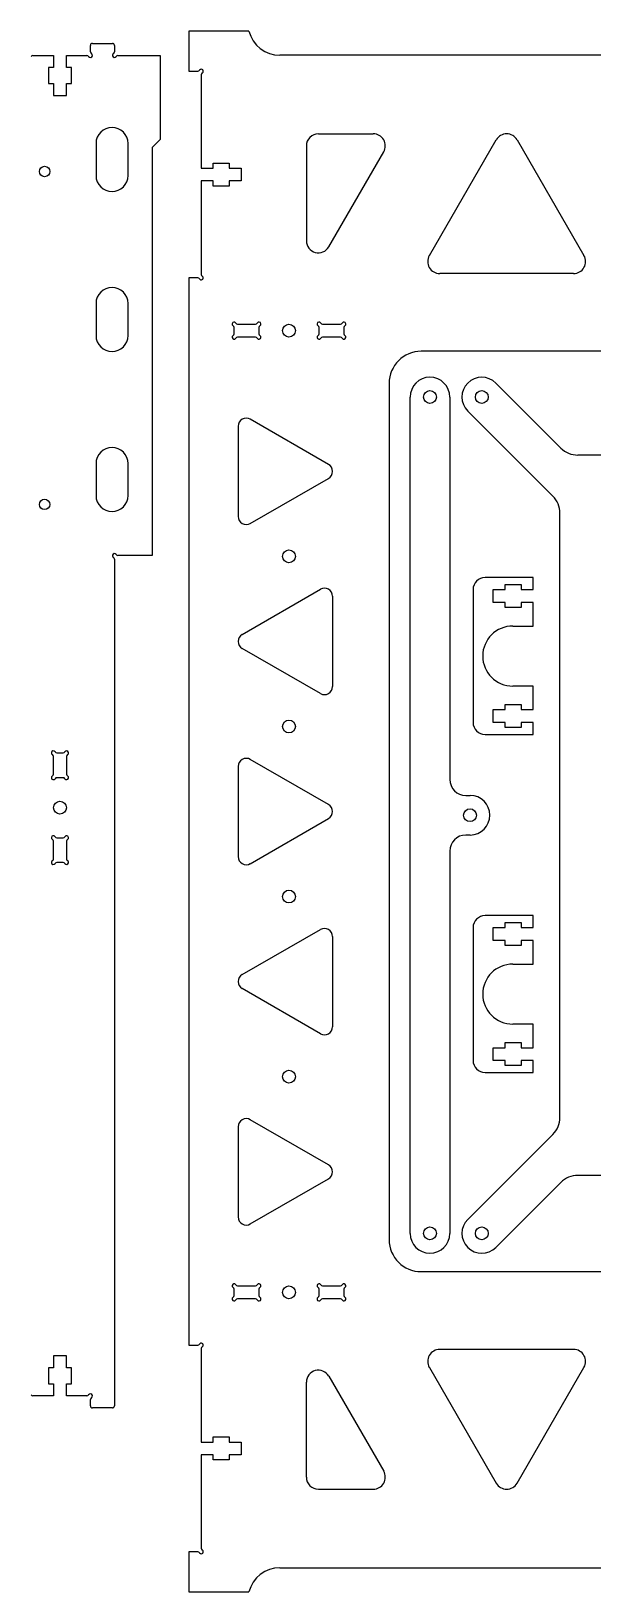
# Model space of a CAD drawing. Extents: x 223 to 1017, y 363 to 753.
# Drawn here: x 607.3 to 747.5, y 362.9 to 752.9 of the extents above; entities that cross this region are included whole.
import ezdxf

# ---------------------------------------------------------------- set-up
doc = ezdxf.new("R2010")
doc.units = 0
doc.header["$MEASUREMENT"] = 0
doc.layers.add('PRINCIPAL', color=7, linetype='Continuous')

# ---------------------------------------------------------------- blocks, each defined once
blk = doc.blocks.new('Varilla Mesa')
at = {"layer": 'PRINCIPAL', "linetype": 'Continuous'}
for p, q in [((-14.95, -104.5), (-14.95, 104.5)), ((-5.05, 104.5), (-5.05, 8.95)), ((-1.05, 4.95), (0, 4.95)), ((0, -4.95), (-1.05, -4.95)), ((-5.05, -8.95), (-5.05, -104.5))]:
    blk.add_line(p, q, dxfattribs=at)
for centre in [(-10, 104.5), (0, 0), (-10, -104.5)]:
    blk.add_circle(centre, 1.6, dxfattribs=at)
for centre, radius, start, end in [((-10, 104.5), 4.95, 0.0001, 179.9999), ((-1.05, 8.95), 4, 180, 270), ((0, 0), 4.95, 270.0001, 89.9999), ((-1.05, -8.95), 4, 90, 180), ((-10, -104.5), 4.95, 180.0001, 359.9999)]:
    blk.add_arc(centre, radius, start, end, dxfattribs=at)

msp = doc.modelspace()

# ---------------------------------------------------------------- linework, layer by layer
at = {"layer": 'PRINCIPAL', "linetype": 'Continuous'}
for p, q in [((661.66, 752.93), (646.66, 752.93)), ((646.66, 752.93), (646.66, 742.93)), ((622.08, 747.74), (622.08, 749.38)), ((622.58, 749.88), (627.58, 749.88)), ((628.08, 749.38), (628.08, 747.74)), ((607.75, 746.88), (612.88, 746.88)), ((612.88, 746.88), (612.88, 743.88)), ((616.08, 743.88), (616.08, 746.88)), ((616.08, 746.88), (621.21, 746.88)), ((628.95, 746.88), (639.48, 746.88)), ((639.48, 746.88), (639.48, 725.88)), ((952.56, 746.93), (669.4, 746.93)), ((612.88, 743.88), (611.6, 743.88)), ((611.6, 743.88), (611.6, 739.88)), ((617.35, 743.88), (616.08, 743.88)), ((617.35, 739.88), (617.35, 743.88)), ((646.66, 742.93), (648.89, 742.93)), ((649.76, 742.06), (649.76, 718.7)), ((611.6, 739.88), (612.88, 739.88)), ((612.88, 739.88), (612.88, 736.88)), ((616.08, 736.88), (616.08, 739.88)), ((616.08, 739.88), (617.35, 739.88)), ((612.88, 736.88), (616.08, 736.88)), ((639.48, 725.88), (637.48, 723.88)), ((706.7, 696.86), (723.4, 725.78)), ((728.59, 725.78), (745.29, 696.86)), ((623.48, 724.88), (623.48, 716.88)), ((631.48, 716.88), (631.48, 724.88)), ((637.48, 723.88), (637.48, 621.88)), ((681.59, 699.05), (695.3, 722.78)), ((649.76, 718.7), (652.76, 718.7)), ((652.76, 718.7), (652.76, 719.98)), ((652.76, 719.98), (656.76, 719.98)), ((656.76, 719.98), (656.76, 718.7)), ((656.76, 718.7), (659.76, 718.7)), ((659.76, 718.7), (659.76, 715.5)), ((652.76, 715.5), (649.76, 715.5)), ((649.76, 715.5), (649.76, 692.14)), ((652.76, 714.23), (652.76, 715.5)), ((656.76, 714.23), (652.76, 714.23)), ((659.76, 715.5), (656.76, 715.5)), ((656.76, 715.5), (656.76, 714.23)), ((648.89, 691.28), (646.66, 691.28)), ((646.66, 691.28), (646.66, 424.58)), ((742.7, 692.36), (709.29, 692.36)), ((623.48, 684.88), (623.48, 676.88)), ((631.48, 676.88), (631.48, 684.88)), ((657.96, 677.32), (657.96, 678.89)), ((658.82, 679.75), (663.29, 679.75)), ((664.16, 678.89), (664.16, 677.32)), ((679.16, 677.32), (679.16, 678.89)), ((680.02, 679.75), (684.49, 679.75)), ((685.36, 678.89), (685.36, 677.32)), ((663.29, 676.45), (658.82, 676.45)), ((684.49, 676.45), (680.02, 676.45)), ((975.55, 672.93), (704.66, 672.93)), ((696.66, 664.93), (696.66, 450.93)), ((723.29, 665), (739.53, 648.75)), ((681.53, 644.68), (662, 655.95)), ((737.53, 636.75), (716.29, 658)), ((658.96, 654.2), (658.96, 631.65)), ((623.48, 644.88), (623.48, 636.88)), ((631.48, 636.88), (631.48, 644.88)), ((758.8, 647), (743.77, 647)), ((662, 629.9), (681.53, 641.17)), ((739.29, 481.48), (739.29, 632.51)), ((628.08, 621.01), (628.08, 409.38)), ((637.48, 621.88), (628.95, 621.88)), ((732.62, 616.38), (720.61, 616.38)), ((732.62, 613.38), (732.62, 616.38)), ((659.98, 602.18), (679.5, 613.45)), ((717.61, 613.38), (717.61, 580.18)), ((722.62, 610.18), (722.62, 613.38)), ((722.62, 613.38), (725.62, 613.38)), ((725.62, 613.38), (725.62, 614.65)), ((725.62, 614.65), (729.62, 614.65)), ((729.62, 614.65), (729.62, 613.38)), ((729.62, 613.38), (732.62, 613.38)), ((682.54, 611.7), (682.54, 589.15)), ((725.62, 610.18), (722.62, 610.18)), ((725.62, 608.9), (725.62, 610.18)), ((729.62, 608.9), (725.62, 608.9)), ((732.62, 610.18), (729.62, 610.18)), ((729.62, 610.18), (729.62, 608.9)), ((732.62, 604.28), (732.62, 610.18)), ((727.52, 604.28), (732.62, 604.28)), ((679.5, 587.4), (659.98, 598.67)), ((732.62, 589.28), (727.52, 589.28)), ((732.62, 583.38), (732.62, 589.28)), ((722.62, 580.18), (722.62, 583.38)), ((722.62, 583.38), (725.62, 583.38)), ((725.62, 583.38), (725.62, 584.65)), ((725.62, 584.65), (729.62, 584.65)), ((729.62, 584.65), (729.62, 583.38)), ((729.62, 583.38), (732.62, 583.38)), ((725.62, 580.18), (722.62, 580.18)), ((725.62, 578.9), (725.62, 580.18)), ((729.62, 578.9), (725.62, 578.9)), ((732.62, 580.18), (729.62, 580.18)), ((729.62, 580.18), (729.62, 578.9)), ((732.62, 577.18), (732.62, 580.18)), ((720.61, 577.18), (732.62, 577.18)), ((612.83, 567.24), (612.83, 571.71)), ((613.7, 572.58), (615.26, 572.58)), ((616.13, 571.71), (616.13, 567.24)), ((681.53, 559.67), (662, 570.95)), ((615.26, 566.38), (613.7, 566.38)), ((658.96, 569.19), (658.96, 546.65)), ((662, 544.89), (681.53, 556.17)), ((612.83, 546.04), (612.83, 550.51)), ((613.7, 551.38), (615.26, 551.38)), ((616.13, 550.51), (616.13, 546.04)), ((615.26, 545.18), (613.7, 545.18)), ((732.62, 531.9), (720.61, 531.9)), ((732.62, 528.9), (732.62, 531.9)), ((659.98, 517.17), (679.5, 528.45)), ((682.54, 526.69), (682.54, 504.15)), ((717.61, 528.9), (717.61, 495.7)), ((722.62, 525.7), (722.62, 528.9)), ((722.62, 528.9), (725.62, 528.9)), ((725.62, 528.9), (725.62, 530.17)), ((725.62, 530.17), (729.62, 530.17)), ((729.62, 530.17), (729.62, 528.9)), ((729.62, 528.9), (732.62, 528.9)), ((725.62, 525.7), (722.62, 525.7)), ((725.62, 524.42), (725.62, 525.7)), ((729.62, 524.42), (725.62, 524.42)), ((732.62, 525.7), (729.62, 525.7)), ((729.62, 525.7), (729.62, 524.42)), ((732.62, 519.8), (732.62, 525.7)), ((727.52, 519.8), (732.62, 519.8)), ((679.5, 502.39), (659.98, 513.67)), ((732.62, 504.8), (727.52, 504.8)), ((732.62, 498.9), (732.62, 504.8)), ((725.62, 498.9), (725.62, 500.17)), ((725.62, 500.17), (729.62, 500.17)), ((729.62, 500.17), (729.62, 498.9)), ((722.62, 495.7), (722.62, 498.9)), ((722.62, 498.9), (725.62, 498.9)), ((725.62, 495.7), (722.62, 495.7)), ((725.62, 494.42), (725.62, 495.7)), ((729.62, 498.9), (732.62, 498.9)), ((732.62, 495.7), (729.62, 495.7)), ((729.62, 495.7), (729.62, 494.42)), ((732.62, 492.7), (732.62, 495.7)), ((720.61, 492.7), (732.62, 492.7)), ((729.62, 494.42), (725.62, 494.42)), ((681.53, 469.63), (662, 480.9)), ((658.96, 479.15), (658.96, 456.6)), ((716.29, 456), (737.53, 477.24)), ((662, 454.85), (681.53, 466.12)), ((739.53, 465.24), (723.29, 449)), ((758.8, 467), (743.77, 467)), ((704.66, 442.93), (975.55, 442.93)), ((657.96, 436.97), (657.96, 438.54)), ((658.82, 439.4), (663.29, 439.4)), ((664.16, 438.54), (664.16, 436.97)), ((679.16, 436.97), (679.16, 438.54)), ((680.02, 439.4), (684.49, 439.4)), ((685.36, 438.54), (685.36, 436.97)), ((663.29, 436.1), (658.82, 436.1)), ((684.49, 436.1), (680.02, 436.1)), ((616.08, 421.88), (612.88, 421.88)), ((612.88, 421.88), (612.88, 418.88)), ((616.08, 418.88), (616.08, 421.88)), ((646.66, 424.58), (648.89, 424.58)), ((649.76, 423.71), (649.76, 400.35)), ((742.7, 423.5), (709.29, 423.5)), ((612.88, 418.88), (611.6, 418.88)), ((611.6, 418.88), (611.6, 414.88)), ((617.35, 418.88), (616.08, 418.88)), ((617.35, 414.88), (617.35, 418.88)), ((706.7, 419), (723.4, 390.07)), ((728.59, 390.07), (745.29, 419)), ((611.6, 414.88), (612.88, 414.88)), ((612.88, 414.88), (612.88, 411.88)), ((616.08, 411.88), (616.08, 414.88)), ((616.08, 414.88), (617.35, 414.88)), ((681.59, 416.8), (695.3, 393.07)), ((612.88, 411.88), (607.75, 411.88)), ((621.21, 411.88), (616.08, 411.88)), ((622.08, 409.38), (622.08, 411.01)), ((627.58, 408.88), (622.58, 408.88)), ((649.76, 400.35), (652.76, 400.35)), ((652.76, 400.35), (652.76, 401.63)), ((652.76, 401.63), (656.76, 401.63)), ((656.76, 401.63), (656.76, 400.35)), ((656.76, 400.35), (659.76, 400.35)), ((659.76, 400.35), (659.76, 397.15)), ((652.76, 397.15), (649.76, 397.15)), ((649.76, 397.15), (649.76, 373.79)), ((652.76, 395.88), (652.76, 397.15)), ((656.76, 395.88), (652.76, 395.88)), ((659.76, 397.15), (656.76, 397.15)), ((656.76, 397.15), (656.76, 395.88)), ((648.89, 372.93), (646.66, 372.93)), ((646.66, 372.93), (646.66, 362.93)), ((669.4, 368.93), (952.56, 368.93)), ((646.66, 362.93), (661.66, 362.93))]:
    msp.add_line(p, q, dxfattribs=at)
at = {"layer": 'PRINCIPAL', "linetype": 'ByBlock'}
for p, q in [((679, 727.28), (692.7, 727.28)), ((676, 724.28), (676, 700.55)), ((676, 391.57), (676, 415.3)), ((679, 388.57), (692.7, 388.57))]:
    msp.add_line(p, q, dxfattribs=at)
at = {"layer": 'PRINCIPAL', "linetype": 'Continuous'}
for centre, radius in [((610.66, 717.87), 1.3), ((671.66, 678.1), 1.6), ((719.79, 661.5), 1.6), ((610.64, 634.67), 1.3), ((671.66, 621.68), 1.6), ((671.66, 579.17), 1.6), ((614.48, 558.88), 1.6), ((671.66, 536.67), 1.6), ((671.66, 536.67), 1.6), ((671.66, 536.67), 1.6), ((671.66, 491.65), 1.6), ((719.79, 452.5), 1.6), ((671.66, 437.75), 1.6)]:
    msp.add_circle(centre, radius, dxfattribs=at)
for centre, radius, start, end in [((669.4, 754.93), 8, 194.4776, 270), ((622.58, 749.38), 0.5, 90, 180), ((627.58, 749.38), 0.5, 0, 90), ((607.75, 746.38), 0.5, 90, 149.9998), ((621.21, 746.38), 0.5, 30, 90), ((622.08, 746.88), 0.5, 210, 59.9998), ((622.58, 747.74), 0.5, 180, 239.9998), ((628.08, 746.88), 0.5, 120, 329.9998), ((627.58, 747.74), 0.5, 300, 0), ((628.95, 746.38), 0.5, 90, 149.9998), ((648.89, 743.43), 0.5, 270, 330), ((649.76, 742.93), 0.5, 300.0002, 150), ((650.26, 742.06), 0.5, 120.0002, 180), ((627.48, 724.88), 4, 0, 180), ((692.7, 724.28), 3, 330, 90), ((726, 724.28), 3, 30, 150), ((627.48, 716.88), 4, 180, 360), ((709.29, 695.36), 3, 150, 270), ((742.7, 695.36), 3, 270, 30), ((648.89, 690.78), 0.5, 30.0002, 90), ((649.76, 691.28), 0.5, 210.0002, 60), ((650.26, 692.14), 0.5, 180, 240), ((627.48, 684.88), 4, 0, 180), ((657.96, 679.75), 0.5, 30.0002, 240), ((657.46, 678.89), 0.5, 0, 60), ((658.82, 680.25), 0.5, 210.0002, 270), ((663.29, 680.25), 0.5, 270, 330), ((664.16, 679.75), 0.5, 300.0002, 150), ((664.66, 678.89), 0.5, 120.0002, 180), ((679.16, 679.75), 0.5, 30.0002, 240), ((678.66, 678.89), 0.5, 0, 60), ((680.02, 680.25), 0.5, 210.0002, 270), ((684.49, 680.25), 0.5, 270, 330), ((685.36, 679.75), 0.5, 300.0002, 150), ((685.86, 678.89), 0.5, 120.0002, 180), ((627.48, 676.88), 4, 180, 360), ((657.96, 676.45), 0.5, 120.0002, 330), ((657.46, 677.32), 0.5, 300.0002, 0), ((658.82, 675.95), 0.5, 90, 150), ((663.29, 675.95), 0.5, 30.0002, 90), ((664.16, 676.45), 0.5, 210.0002, 60), ((664.66, 677.32), 0.5, 180, 240), ((679.16, 676.45), 0.5, 120.0002, 330), ((678.66, 677.32), 0.5, 300.0002, 0), ((680.02, 675.95), 0.5, 90, 150), ((684.49, 675.95), 0.5, 30.0002, 90), ((685.36, 676.45), 0.5, 210.0002, 60), ((685.86, 677.32), 0.5, 180, 240), ((704.66, 664.93), 8, 90, 180), ((719.79, 661.5), 4.95, 45.0001, 224.9999), ((660.99, 654.2), 2.02, 60, 180), ((627.48, 644.88), 4, 0, 180), ((743.77, 653), 6, 225, 270), ((680.52, 642.93), 2.02, 300, 60), ((627.48, 636.88), 4, 180, 360), ((733.29, 632.51), 6, 0, 45), ((660.99, 631.65), 2.02, 180, 300), ((628.08, 621.88), 0.5, 30.0002, 240), ((627.58, 621.01), 0.5, 0, 60), ((628.95, 622.38), 0.5, 210.0002, 270), ((720.61, 613.38), 3, 90, 180), ((680.52, 611.7), 2.02, 0, 120), ((660.99, 600.43), 2.02, 120, 240), ((727.52, 596.78), 7.5, 90, 270), ((680.52, 589.15), 2.02, 240, 0), ((720.61, 580.18), 3, 180, 270), ((612.83, 572.58), 0.5, 30.0002, 240), ((612.33, 571.71), 0.5, 0, 60), ((613.7, 573.08), 0.5, 210.0002, 270), ((615.26, 573.08), 0.5, 270, 330), ((616.13, 572.58), 0.5, 300.0002, 150), ((616.63, 571.71), 0.5, 120.0002, 180), ((660.99, 569.19), 2.02, 60, 180), ((612.83, 566.38), 0.5, 120.0002, 330), ((612.33, 567.24), 0.5, 300.0002, 0), ((613.7, 565.88), 0.5, 90, 150), ((615.26, 565.88), 0.5, 30.0002, 90), ((616.13, 566.38), 0.5, 210.0002, 60), ((616.63, 567.24), 0.5, 180, 240), ((680.52, 557.92), 2.02, 300, 60), ((612.83, 551.38), 0.5, 30.0002, 240), ((612.33, 550.51), 0.5, 0, 60), ((613.7, 551.88), 0.5, 210.0002, 270), ((615.26, 551.88), 0.5, 270, 330), ((616.13, 551.38), 0.5, 300.0002, 150), ((616.63, 550.51), 0.5, 120.0002, 180), ((612.33, 546.04), 0.5, 300.0002, 0), ((616.63, 546.04), 0.5, 180, 240), ((660.99, 546.65), 2.02, 180, 300), ((612.83, 545.18), 0.5, 120.0002, 330), ((613.7, 544.68), 0.5, 90, 150), ((615.26, 544.68), 0.5, 30.0002, 90), ((616.13, 545.18), 0.5, 210.0002, 60), ((720.61, 528.9), 3, 90, 180), ((680.52, 526.69), 2.02, 0, 120), ((727.52, 512.3), 7.5, 90, 270), ((660.99, 515.42), 2.02, 120, 240), ((680.52, 504.15), 2.02, 240, 0), ((720.61, 495.7), 3, 180, 270), ((660.99, 479.15), 2.02, 60, 180), ((733.29, 481.48), 6, 315, 360), ((680.52, 467.87), 2.02, 300, 60), ((743.77, 461), 6, 90, 135), ((660.99, 456.6), 2.02, 180, 300), ((719.79, 452.5), 4.95, 135.0001, 314.9999), ((704.66, 450.93), 8, 180, 270), ((657.96, 439.4), 0.5, 30.0002, 240), ((657.46, 438.54), 0.5, 0, 60), ((657.46, 436.97), 0.5, 300.0002, 0), ((658.82, 439.9), 0.5, 210.0002, 270), ((663.29, 439.9), 0.5, 270, 330), ((664.16, 439.4), 0.5, 300.0002, 150), ((664.66, 438.54), 0.5, 120.0002, 180), ((664.66, 436.97), 0.5, 180, 240), ((679.16, 439.4), 0.5, 30.0002, 240), ((678.66, 438.54), 0.5, 0, 60), ((678.66, 436.97), 0.5, 300.0002, 0), ((680.02, 439.9), 0.5, 210.0002, 270), ((684.49, 439.9), 0.5, 270, 330), ((685.36, 439.4), 0.5, 300.0002, 150), ((685.86, 438.54), 0.5, 120.0002, 180), ((685.86, 436.97), 0.5, 180, 240), ((657.96, 436.1), 0.5, 120.0002, 330), ((658.82, 435.6), 0.5, 90, 150), ((663.29, 435.6), 0.5, 30.0002, 90), ((664.16, 436.1), 0.5, 210.0002, 60), ((679.16, 436.1), 0.5, 120.0002, 330), ((680.02, 435.6), 0.5, 90, 150), ((684.49, 435.6), 0.5, 30.0002, 90), ((685.36, 436.1), 0.5, 210.0002, 60), ((648.89, 425.08), 0.5, 270, 330), ((649.76, 424.58), 0.5, 300.0002, 150), ((650.26, 423.71), 0.5, 120.0002, 180), ((709.29, 420.5), 3, 90, 210), ((742.7, 420.5), 3, 330, 90), ((607.75, 412.38), 0.5, 210.0002, 270), ((621.21, 412.38), 0.5, 270, 330), ((622.08, 411.88), 0.5, 300.0002, 150), ((622.58, 411.01), 0.5, 120.0002, 180), ((622.58, 409.38), 0.5, 180, 270), ((627.58, 409.38), 0.5, 270, 0), ((692.7, 391.57), 3, 270, 30), ((726, 391.57), 3, 210, 330), ((648.89, 372.43), 0.5, 30.0002, 90), ((649.76, 372.93), 0.5, 210.0002, 60), ((650.26, 373.79), 0.5, 180, 240), ((669.4, 360.93), 8, 90, 165.5224)]:
    msp.add_arc(centre, radius, start, end, dxfattribs=at)
at = {"layer": 'PRINCIPAL', "linetype": 'ByBlock'}
for centre, start, end in [((679, 724.28), 90, 180), ((679, 700.55), 180, 330), ((679, 415.3), 30, 180), ((679, 391.57), 180, 270)]:
    msp.add_arc(centre, 3, start, end, dxfattribs=at)

# ---------------------------------------------------------------- block references
at = {"linetype": 'ByBlock'}
msp.add_blockref('Varilla Mesa', (716.85, 557), dxfattribs=at)

doc.saveas('drawing.dxf')
